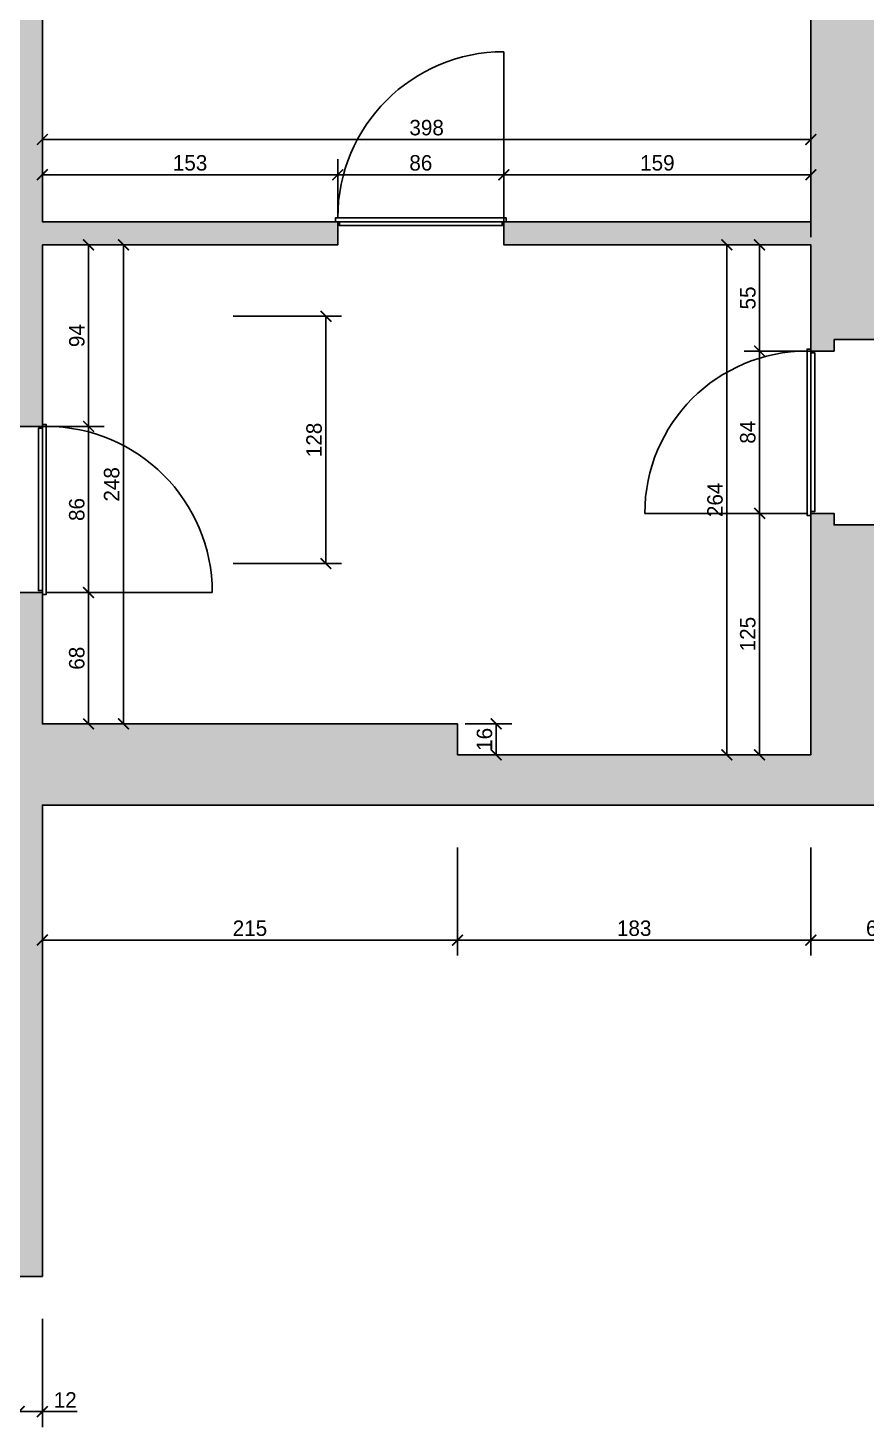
# Model space of a CAD drawing. Header units: centimetres. Extents: x -136 to 1817, y -1110 to 118.
# Drawn here: x 624 to 1058, y -1110 to -385 of the extents above; entities that cross this region are included whole.
import ezdxf

# ---------------------------------------------------------------- set-up
doc = ezdxf.new("R2010")
doc.units = ezdxf.units.CM
for name, color, linetype, true_color in [('dimensions', 7, 'Continuous', 0x000000), ('Türen$Blätter', 7, 'Continuous', 0x000000), ('Türen$Öffnung', 7, 'Continuous', 0x000000), ('WändeSchnitt', 7, 'Continuous', 0x000000)]:
    doc.layers.add(name, color=color, linetype=linetype, true_color=true_color)
doc.styles.add('Bahnschrift Regular', font='bahnschrift.ttf')
doc.dimstyles.new('Default', dxfattribs={"dimscale": 8, "dimtxt": 1, "dimasz": 0.7, "dimexe": 1, "dimexo": 0.5, "dimgap": 0.25, "dimtad": 1, "dimtoh": 1, "dimdec": 0, "dimzin": 1, "dimdsep": 46, "dimtxsty": 'Bahnschrift Regular', "dimblk": 'ARCHTICK', "dimcen": 0.5, "dimdle": 2.77556e-17, "dimazin": 1, "dimtfac": 1, "dimtdec": 4, "dimtix": 1, "dimtofl": 0, "dimtmove": 1, "dimatfit": 3, "dimfxl": 6, "dimfxlon": 1, "dimtolj": 1, "dimtzin": 1, "dimarcsym": 0})

# ---------------------------------------------------------------- blocks, each defined once
blk = doc.blocks.new('_ArchTick')
at = {"color": 0, "linetype": 'ByBlock', "const_width": 0.15}
blk.add_lwpolyline([(-0.5, -0.5), (0.5, 0.5)], dxfattribs=at)
blk = doc.blocks.new('*D13')
at = {"layer": 'Defpoints', "color": 0}
for p in [(496, -534.53), (777.85, -534.53), (496, -662.53)]:
    blk.add_point(p, dxfattribs=at)
at = {"layer": 'dimensions', "color": 0, "lineweight": -2}
for p, q in [((729.85, -534.53), (785.85, -534.53)), ((777.85, -662.53), (777.85, -534.53)), ((729.85, -662.53), (785.85, -662.53))]:
    blk.add_line(p, q, dxfattribs=at)
at = {"layer": 'dimensions', "color": 0, "lineweight": -2, "xscale": 5.600000000000001, "yscale": 5.600000000000001, "zscale": 5.600000000000001}
for p, rotation in [((777.85, -534.53), 90), ((777.85, -662.53), 270)]:
    blk.add_blockref('_ArchTick', p, dxfattribs=dict(at, rotation=rotation))
at = {"layer": 'dimensions', "color": 0, "insert": (771.76, -598.53), "char_height": 8, "attachment_point": 5, "rotation": 90, "style": 'Bahnschrift Regular'}
blk.add_mtext('\\A1;128', dxfattribs=at)
blk = doc.blocks.new('*D24')
at = {"layer": 'Defpoints', "color": 0}
for p in [(784, -461.22), (631, -485.53), (784, -485.53)]:
    blk.add_point(p, dxfattribs=at)
at = {"layer": 'dimensions', "color": 0, "lineweight": -2}
for p, q in [((631, -481.53), (631, -453.22)), ((784, -481.53), (784, -453.22)), ((631, -461.22), (784, -461.22))]:
    blk.add_line(p, q, dxfattribs=at)
at = {"layer": 'dimensions', "color": 0, "lineweight": -2, "xscale": 5.600000000000001, "yscale": 5.600000000000001, "zscale": 5.600000000000001, "rotation": 180}
blk.add_blockref('_ArchTick', (631, -461.22), dxfattribs=at)
at = {"layer": 'dimensions', "color": 0, "lineweight": -2, "xscale": 5.600000000000001, "yscale": 5.600000000000001, "zscale": 5.600000000000001}
blk.add_blockref('_ArchTick', (784, -461.22), dxfattribs=at)
at = {"layer": 'dimensions', "color": 0, "insert": (707.5, -455.13), "char_height": 8, "attachment_point": 5, "style": 'Bahnschrift Regular'}
blk.add_mtext('\\A1;153', dxfattribs=at)
blk = doc.blocks.new('*D25')
at = {"layer": 'Defpoints', "color": 0}
for p in [(870, -461.22), (784, -485.53), (870, -497.53)]:
    blk.add_point(p, dxfattribs=at)
at = {"layer": 'dimensions', "color": 0, "lineweight": -2}
for p, q in [((784, -481.53), (784, -453.22)), ((870, -493.53), (870, -453.22)), ((784, -461.22), (870, -461.22))]:
    blk.add_line(p, q, dxfattribs=at)
at = {"layer": 'dimensions', "color": 0, "lineweight": -2, "xscale": 5.600000000000001, "yscale": 5.600000000000001, "zscale": 5.600000000000001, "rotation": 180}
blk.add_blockref('_ArchTick', (784, -461.22), dxfattribs=at)
at = {"layer": 'dimensions', "color": 0, "lineweight": -2, "xscale": 5.600000000000001, "yscale": 5.600000000000001, "zscale": 5.600000000000001}
blk.add_blockref('_ArchTick', (870, -461.22), dxfattribs=at)
at = {"layer": 'dimensions', "color": 0, "insert": (827, -455.13), "char_height": 8, "attachment_point": 5, "style": 'Bahnschrift Regular'}
blk.add_mtext('\\A1;86', dxfattribs=at)
blk = doc.blocks.new('*D26')
at = {"layer": 'Defpoints', "color": 0}
for p in [(1029, -461.22), (870, -497.53), (1029, -497.53)]:
    blk.add_point(p, dxfattribs=at)
at = {"layer": 'dimensions', "color": 0, "lineweight": -2}
for p, q in [((870, -493.53), (870, -453.22)), ((1029, -493.53), (1029, -453.22)), ((870, -461.22), (1029, -461.22))]:
    blk.add_line(p, q, dxfattribs=at)
at = {"layer": 'dimensions', "color": 0, "lineweight": -2, "xscale": 5.600000000000001, "yscale": 5.600000000000001, "zscale": 5.600000000000001, "rotation": 180}
blk.add_blockref('_ArchTick', (870, -461.22), dxfattribs=at)
at = {"layer": 'dimensions', "color": 0, "lineweight": -2, "xscale": 5.600000000000001, "yscale": 5.600000000000001, "zscale": 5.600000000000001}
blk.add_blockref('_ArchTick', (1029, -461.22), dxfattribs=at)
at = {"layer": 'dimensions', "color": 0, "insert": (949.5, -455.13), "char_height": 8, "attachment_point": 5, "style": 'Bahnschrift Regular'}
blk.add_mtext('\\A1;159', dxfattribs=at)
blk = doc.blocks.new('*D27')
at = {"layer": 'Defpoints', "color": 0}
for p in [(631, -442.97), (631, -485.53), (1029, -485.53)]:
    blk.add_point(p, dxfattribs=at)
at = {"layer": 'dimensions', "color": 0, "lineweight": -2}
for p, q in [((631, -477.37), (631, -434.97)), ((1029, -477.37), (1029, -434.97)), ((1029, -442.97), (631, -442.97))]:
    blk.add_line(p, q, dxfattribs=at)
at = {"layer": 'dimensions', "color": 0, "lineweight": -2, "xscale": 5.600000000000001, "yscale": 5.600000000000001, "zscale": 5.600000000000001}
for p, rotation in [((631, -442.97), 180), ((1029, -442.97), 360)]:
    blk.add_blockref('_ArchTick', p, dxfattribs=dict(at, rotation=rotation))
at = {"layer": 'dimensions', "color": 0, "insert": (830, -436.89), "char_height": 8, "attachment_point": 5, "style": 'Bahnschrift Regular'}
blk.add_mtext('\\A1;398', dxfattribs=at)
blk = doc.blocks.new('*D28')
at = {"layer": 'Defpoints', "color": 0}
for p in [(631, -677.53), (654.94, -677.53), (631, -745.53)]:
    blk.add_point(p, dxfattribs=at)
at = {"layer": 'dimensions', "color": 0, "lineweight": -2}
for p, q in [((635, -677.53), (662.94, -677.53)), ((654.94, -745.53), (654.94, -677.53)), ((635, -745.53), (662.94, -745.53))]:
    blk.add_line(p, q, dxfattribs=at)
at = {"layer": 'dimensions', "color": 0, "lineweight": -2, "xscale": 5.600000000000001, "yscale": 5.600000000000001, "zscale": 5.600000000000001}
for p, rotation in [((654.94, -677.53), 90), ((654.94, -745.53), 270)]:
    blk.add_blockref('_ArchTick', p, dxfattribs=dict(at, rotation=rotation))
at = {"layer": 'dimensions', "color": 0, "insert": (648.86, -711.53), "char_height": 8, "attachment_point": 5, "rotation": 90, "style": 'Bahnschrift Regular'}
blk.add_mtext('\\A1;68', dxfattribs=at)
blk = doc.blocks.new('*D29')
at = {"layer": 'Defpoints', "color": 0}
for p in [(625, -591.53), (654.94, -591.53), (631, -677.53)]:
    blk.add_point(p, dxfattribs=at)
at = {"layer": 'dimensions', "color": 0, "lineweight": -2}
for p, q in [((629, -591.53), (662.94, -591.53)), ((654.94, -677.53), (654.94, -591.53)), ((635, -677.53), (662.94, -677.53))]:
    blk.add_line(p, q, dxfattribs=at)
at = {"layer": 'dimensions', "color": 0, "lineweight": -2, "xscale": 5.600000000000001, "yscale": 5.600000000000001, "zscale": 5.600000000000001}
for p, rotation in [((654.94, -591.53), 90), ((654.94, -677.53), 270)]:
    blk.add_blockref('_ArchTick', p, dxfattribs=dict(at, rotation=rotation))
at = {"layer": 'dimensions', "color": 0, "insert": (648.86, -634.53), "char_height": 8, "attachment_point": 5, "rotation": 90, "style": 'Bahnschrift Regular'}
blk.add_mtext('\\A1;86', dxfattribs=at)
blk = doc.blocks.new('*D30')
at = {"layer": 'Defpoints', "color": 0}
for p in [(631, -497.53), (654.94, -497.53), (625, -591.53)]:
    blk.add_point(p, dxfattribs=at)
at = {"layer": 'dimensions', "color": 0, "lineweight": -2}
for p, q in [((635, -497.53), (662.94, -497.53)), ((654.94, -591.53), (654.94, -497.53)), ((629, -591.53), (662.94, -591.53))]:
    blk.add_line(p, q, dxfattribs=at)
at = {"layer": 'dimensions', "color": 0, "lineweight": -2, "xscale": 5.600000000000001, "yscale": 5.600000000000001, "zscale": 5.600000000000001}
for p, rotation in [((654.94, -497.53), 90), ((654.94, -591.53), 270)]:
    blk.add_blockref('_ArchTick', p, dxfattribs=dict(at, rotation=rotation))
at = {"layer": 'dimensions', "color": 0, "insert": (648.9, -544.53), "char_height": 8, "attachment_point": 5, "rotation": 90, "style": 'Bahnschrift Regular'}
blk.add_mtext('\\A1;94', dxfattribs=at)
blk = doc.blocks.new('*D31')
at = {"layer": 'Defpoints', "color": 0}
for p in [(631, -497.53), (631, -745.53), (673, -745.53)]:
    blk.add_point(p, dxfattribs=at)
at = {"layer": 'dimensions', "color": 0, "lineweight": -2}
for p, q in [((641, -497.53), (681, -497.53)), ((673, -497.53), (673, -745.53)), ((641, -745.53), (681, -745.53))]:
    blk.add_line(p, q, dxfattribs=at)
at = {"layer": 'dimensions', "color": 0, "lineweight": -2, "xscale": 5.600000000000001, "yscale": 5.600000000000001, "zscale": 5.600000000000001}
for p, rotation in [((673, -497.53), 90), ((673, -745.53), 270)]:
    blk.add_blockref('_ArchTick', p, dxfattribs=dict(at, rotation=rotation))
at = {"layer": 'dimensions', "color": 0, "insert": (666.92, -621.53), "char_height": 8, "attachment_point": 5, "rotation": 90, "style": 'Bahnschrift Regular'}
blk.add_mtext('\\A1;248', dxfattribs=at)
blk = doc.blocks.new('*D32')
at = {"layer": 'Defpoints', "color": 0}
for p in [(1002.44, -636.53), (1026.04, -636.53), (1026.04, -761.53)]:
    blk.add_point(p, dxfattribs=at)
at = {"layer": 'dimensions', "color": 0, "lineweight": -2}
for p, q in [((1022.04, -636.53), (994.44, -636.53)), ((1002.44, -761.53), (1002.44, -636.53)), ((1022.04, -761.53), (994.44, -761.53))]:
    blk.add_line(p, q, dxfattribs=at)
at = {"layer": 'dimensions', "color": 0, "lineweight": -2, "xscale": 5.600000000000001, "yscale": 5.600000000000001, "zscale": 5.600000000000001}
for p, rotation in [((1002.44, -636.53), 90), ((1002.44, -761.53), 270)]:
    blk.add_blockref('_ArchTick', p, dxfattribs=dict(at, rotation=rotation))
at = {"layer": 'dimensions', "color": 0, "insert": (996.36, -699.03), "char_height": 8, "attachment_point": 5, "rotation": 90, "style": 'Bahnschrift Regular'}
blk.add_mtext('\\A1;125', dxfattribs=at)
blk = doc.blocks.new('*D33')
at = {"layer": 'Defpoints', "color": 0}
for p in [(1002.44, -552.53), (1038.04, -552.53), (1026.04, -636.53)]:
    blk.add_point(p, dxfattribs=at)
at = {"layer": 'dimensions', "color": 0, "lineweight": -2}
for p, q in [((1034.04, -552.53), (994.44, -552.53)), ((1002.44, -636.53), (1002.44, -552.53)), ((1022.04, -636.53), (994.44, -636.53))]:
    blk.add_line(p, q, dxfattribs=at)
at = {"layer": 'dimensions', "color": 0, "lineweight": -2, "xscale": 5.600000000000001, "yscale": 5.600000000000001, "zscale": 5.600000000000001}
for p, rotation in [((1002.44, -552.53), 90), ((1002.44, -636.53), 270)]:
    blk.add_blockref('_ArchTick', p, dxfattribs=dict(at, rotation=rotation))
at = {"layer": 'dimensions', "color": 0, "insert": (996.36, -594.53), "char_height": 8, "attachment_point": 5, "rotation": 90, "style": 'Bahnschrift Regular'}
blk.add_mtext('\\A1;84', dxfattribs=at)
blk = doc.blocks.new('*D34')
at = {"layer": 'Defpoints', "color": 0}
for p in [(1002.44, -497.53), (1026.04, -497.53), (1038.04, -552.53)]:
    blk.add_point(p, dxfattribs=at)
at = {"layer": 'dimensions', "color": 0, "lineweight": -2}
for p, q in [((1022.04, -497.53), (994.44, -497.53)), ((1002.44, -552.53), (1002.44, -497.53)), ((1034.04, -552.53), (994.44, -552.53))]:
    blk.add_line(p, q, dxfattribs=at)
at = {"layer": 'dimensions', "color": 0, "lineweight": -2, "xscale": 5.600000000000001, "yscale": 5.600000000000001, "zscale": 5.600000000000001}
for p, rotation in [((1002.44, -497.53), 90), ((1002.44, -552.53), 270)]:
    blk.add_blockref('_ArchTick', p, dxfattribs=dict(at, rotation=rotation))
at = {"layer": 'dimensions', "color": 0, "insert": (996.4, -525.03), "char_height": 8, "attachment_point": 5, "rotation": 90, "style": 'Bahnschrift Regular'}
blk.add_mtext('\\A1;55', dxfattribs=at)
blk = doc.blocks.new('*D36')
at = {"layer": 'Defpoints', "color": 0}
for p in [(985.47, -497.53), (1029, -497.53), (1029, -761.53)]:
    blk.add_point(p, dxfattribs=at)
at = {"layer": 'dimensions', "color": 0, "lineweight": -2}
for p, q in [((1019.87, -497.53), (977.47, -497.53)), ((985.47, -761.53), (985.47, -497.53)), ((1019.87, -761.53), (977.47, -761.53))]:
    blk.add_line(p, q, dxfattribs=at)
at = {"layer": 'dimensions', "color": 0, "lineweight": -2, "xscale": 5.600000000000001, "yscale": 5.600000000000001, "zscale": 5.600000000000001}
for p, rotation in [((985.47, -497.53), 90), ((985.47, -761.53), 270)]:
    blk.add_blockref('_ArchTick', p, dxfattribs=dict(at, rotation=rotation))
at = {"layer": 'dimensions', "color": 0, "insert": (979.39, -629.53), "char_height": 8, "attachment_point": 5, "rotation": 90, "style": 'Bahnschrift Regular'}
blk.add_mtext('\\A1;264', dxfattribs=at)
blk = doc.blocks.new('*D37')
at = {"layer": 'Defpoints', "color": 0}
for p in [(846, -745.53), (866.05, -745.53), (846, -761.53)]:
    blk.add_point(p, dxfattribs=at)
at = {"layer": 'dimensions', "color": 0, "lineweight": -2}
for p, q in [((850, -745.53), (874.05, -745.53)), ((866.05, -761.53), (866.05, -745.53)), ((850, -761.53), (874.05, -761.53))]:
    blk.add_line(p, q, dxfattribs=at)
at = {"layer": 'dimensions', "color": 0, "lineweight": -2, "xscale": 5.600000000000001, "yscale": 5.600000000000001, "zscale": 5.600000000000001}
for p, rotation in [((866.05, -745.53), 90), ((866.05, -761.53), 270)]:
    blk.add_blockref('_ArchTick', p, dxfattribs=dict(at, rotation=rotation))
at = {"layer": 'dimensions', "color": 0, "insert": (860.01, -753.53), "char_height": 8, "attachment_point": 5, "rotation": 90, "style": 'Bahnschrift Regular'}
blk.add_mtext('\\A1;16', dxfattribs=at)
blk = doc.blocks.new('*D59')
at = {"layer": 'Defpoints', "color": 0}
for p in [(1029, -761.53), (1098, -762.53), (1098, -857.44)]:
    blk.add_point(p, dxfattribs=at)
at = {"layer": 'dimensions', "color": 0, "lineweight": -2}
for p, q in [((1029, -809.44), (1029, -865.44)), ((1098, -809.44), (1098, -865.44)), ((1029, -857.44), (1098, -857.44))]:
    blk.add_line(p, q, dxfattribs=at)
at = {"layer": 'dimensions', "color": 0, "lineweight": -2, "xscale": 5.600000000000001, "yscale": 5.600000000000001, "zscale": 5.600000000000001, "rotation": 180}
blk.add_blockref('_ArchTick', (1029, -857.44), dxfattribs=at)
at = {"layer": 'dimensions', "color": 0, "lineweight": -2, "xscale": 5.600000000000001, "yscale": 5.600000000000001, "zscale": 5.600000000000001}
blk.add_blockref('_ArchTick', (1098, -857.44), dxfattribs=at)
at = {"layer": 'dimensions', "color": 0, "insert": (1063.5, -851.35), "char_height": 8, "attachment_point": 5, "style": 'Bahnschrift Regular'}
blk.add_mtext('\\A1;69', dxfattribs=at)
blk = doc.blocks.new('*D60')
at = {"layer": 'Defpoints', "color": 0}
for p in [(846, -745.53), (1029, -761.53), (1029, -857.44)]:
    blk.add_point(p, dxfattribs=at)
at = {"layer": 'dimensions', "color": 0, "lineweight": -2}
for p, q in [((846, -809.44), (846, -865.44)), ((1029, -809.44), (1029, -865.44)), ((846, -857.44), (1029, -857.44))]:
    blk.add_line(p, q, dxfattribs=at)
at = {"layer": 'dimensions', "color": 0, "lineweight": -2, "xscale": 5.600000000000001, "yscale": 5.600000000000001, "zscale": 5.600000000000001, "rotation": 180}
blk.add_blockref('_ArchTick', (846, -857.44), dxfattribs=at)
at = {"layer": 'dimensions', "color": 0, "lineweight": -2, "xscale": 5.600000000000001, "yscale": 5.600000000000001, "zscale": 5.600000000000001}
blk.add_blockref('_ArchTick', (1029, -857.44), dxfattribs=at)
at = {"layer": 'dimensions', "color": 0, "insert": (937.5, -851.35), "char_height": 8, "attachment_point": 5, "style": 'Bahnschrift Regular'}
blk.add_mtext('\\A1;183', dxfattribs=at)
blk = doc.blocks.new('*D61')
at = {"layer": 'Defpoints', "color": 0}
for p in [(631, -745.53), (846, -745.53), (846, -857.44)]:
    blk.add_point(p, dxfattribs=at)
at = {"layer": 'dimensions', "color": 0, "lineweight": -2}
for p, q in [((631, -809.44), (631, -865.44)), ((846, -809.44), (846, -865.44)), ((631, -857.44), (846, -857.44))]:
    blk.add_line(p, q, dxfattribs=at)
at = {"layer": 'dimensions', "color": 0, "lineweight": -2, "xscale": 5.600000000000001, "yscale": 5.600000000000001, "zscale": 5.600000000000001, "rotation": 180}
blk.add_blockref('_ArchTick', (631, -857.44), dxfattribs=at)
at = {"layer": 'dimensions', "color": 0, "lineweight": -2, "xscale": 5.600000000000001, "yscale": 5.600000000000001, "zscale": 5.600000000000001}
blk.add_blockref('_ArchTick', (846, -857.44), dxfattribs=at)
at = {"layer": 'dimensions', "color": 0, "insert": (738.5, -851.35), "char_height": 8, "attachment_point": 5, "style": 'Bahnschrift Regular'}
blk.add_mtext('\\A1;215', dxfattribs=at)
blk = doc.blocks.new('*D62')
at = {"layer": 'Defpoints', "color": 0}
for p in [(631, -787.53), (619, -805.53), (631, -1101.53)]:
    blk.add_point(p, dxfattribs=at)
at = {"layer": 'dimensions', "color": 0, "lineweight": -2}
for p, q in [((619, -1053.53), (619, -1109.53)), ((631, -1053.53), (631, -1109.53)), ((619, -1101.53), (631, -1101.53)), ((631, -1101.53), (649.07, -1101.53))]:
    blk.add_line(p, q, dxfattribs=at)
at = {"layer": 'dimensions', "color": 0, "lineweight": -2, "xscale": 5.600000000000001, "yscale": 5.600000000000001, "zscale": 5.600000000000001, "rotation": 180}
blk.add_blockref('_ArchTick', (619, -1101.53), dxfattribs=at)
at = {"layer": 'dimensions', "color": 0, "lineweight": -2, "xscale": 5.600000000000001, "yscale": 5.600000000000001, "zscale": 5.600000000000001}
blk.add_blockref('_ArchTick', (631, -1101.53), dxfattribs=at)
at = {"layer": 'dimensions', "color": 0, "insert": (642.83, -1095.49), "char_height": 8, "attachment_point": 5, "style": 'Bahnschrift Regular'}
blk.add_mtext('\\A1;12', dxfattribs=at)

msp = doc.modelspace()

# ---------------------------------------------------------------- hatches: boundary and pattern name
at = {"layer": 'WändeSchnitt'}
for points in [[(417.86, -647.28), (407.76, -640.8), (492, -509.5), (492, -479.5), (543, -479.5), (543, -516.5), (619, -516.5), (619, -18.5), (484, -18.5), (484, 0), (398, 0), (398, 15), (631, 15), (631, -485.53), (784, -485.53), (784, -497.53), (631, -497.53), (631, -591.53), (619, -591.53), (619, -534.53), (490.2, -534.53)], [(870, -485.53), (1029, -485.53), (1029, -39.5), (1004, -39.5), (1004, 15), (1437.38, 15), (1515.17, -22.34), (1506.84, -39.69), (1433, -4.25), (1136, -4.25), (1136, -108.25), (1092, -108.25), (1092, -341.25), (1274.81, -341.25), (1398.17, -266.96), (1404.36, -277.24), (1281, -351.53), (1092, -351.53), (1092, -485.53), (1130, -485.53), (1130, -519.53), (1098, -519.53), (1098, -546.53), (1041, -546.53), (1041, -552.53), (1029, -552.53), (1029, -497.53), (870, -497.53)], [(1041, -642.53), (1098, -642.53), (1098, -762.53), (1250.04, -779.63), (1448.04, -515.63), (1433.64, -504.83), (1456.44, -474.43), (1486.24, -496.78), (1212.68, -861.53), (1197.28, -849.98), (1231.29, -804.62), (1079.25, -787.53), (631, -787.53), (631, -1031.53), (473.86, -1031.53), (473.86, -1019.53), (480.86, -1019.53), (480.86, -1000.53), (530.86, -1000.53), (530.86, -1019.53), (599.86, -1019.53), (599.86, -912.53), (423.86, -912.53), (423.86, -900.53), (438.86, -900.53), (438.86, -894.53), (450.86, -894.53), (450.86, -900.53), (599.86, -900.53), (599.86, -817.53), (450.86, -817.53), (450.86, -821.53), (438.86, -821.53), (438.86, -805.53), (619, -805.53), (619, -677.53), (631, -677.53), (631, -745.53), (846, -745.53), (846, -761.53), (1029, -761.53), (1029, -642.53), (1029, -636.53), (1041, -636.53)]]:
    msp.add_hatch(color=256, dxfattribs=at).paths.add_polyline_path(points, flags=0)

# ---------------------------------------------------------------- linework, layer by layer
at = {"layer": 'Türen$Blätter'}
for points in [[(784.83, -485.53), (784.83, -487.53), (869.17, -487.53), (869.17, -485.53), (871.13, -485.53), (871.13, -483.53), (784.83, -483.53), (782.87, -483.53), (782.87, -485.53)], [(1029, -635.64), (1031, -635.64), (1031, -553.42), (1029, -553.42), (1029, -551.5), (1027, -551.5), (1027, -635.64), (1027, -637.56), (1029, -637.56)], [(631, -592.51), (629, -592.51), (629, -676.55), (631, -676.55), (631, -678.51), (633, -678.51), (633, -592.51), (633, -590.55), (631, -590.55)]]:
    msp.add_lwpolyline(points, close=True, dxfattribs=at)
for points in [[(784.83, -485.53), (869.17, -485.53)], [(1029, -635.64), (1029, -553.42)], [(631, -592.51), (631, -676.55)]]:
    msp.add_lwpolyline(points, dxfattribs=at)
at = {"layer": 'Türen$Öffnung'}
for points in [[(870, -397.53), (870, -483.53)], [(943, -636.53), (1027, -636.53)], [(719, -677.53), (633, -677.53)]]:
    msp.add_lwpolyline(points, dxfattribs=at)
at = {"layer": 'Türen$Öffnung', "extrusion": (0, 0, -1)}
for centre, start, end in [((-870, -483.53), 0, 90), ((-633, -677.53), 90, 180)]:
    msp.add_arc(centre, 86, start, end, dxfattribs=at)
at = {"layer": 'Türen$Öffnung'}
msp.add_arc((1027, -636.53), 84, 90, 180, dxfattribs=at)
at = {"layer": 'WändeSchnitt'}
msp.add_lwpolyline([(417.86, -647.28), (407.76, -640.8), (492, -509.5), (492, -479.5), (543, -479.5), (543, -516.5), (619, -516.5), (619, -18.5), (484, -18.5), (484, 0), (398, 0), (398, 15), (631, 15), (631, -485.53), (784, -485.53), (784, -497.53), (631, -497.53), (631, -591.53), (619, -591.53), (619, -534.53), (490.2, -534.53)], close=True, dxfattribs=at)
for points in [[(1098, -546.53), (1041, -546.53), (1041, -552.53), (1029, -552.53), (1029, -497.53), (870, -497.53), (870, -485.53), (1029, -485.53), (1029, -39.5), (1004, -39.5), (1004, 15), (1437.38, 15)], [(619, -677.53), (631, -677.53), (631, -745.53), (846, -745.53), (846, -761.53), (1029, -761.53), (1029, -642.53), (1029, -636.53), (1041, -636.53), (1041, -642.53), (1098, -642.53)], [(1079.25, -787.53), (631, -787.53), (631, -1031.53), (473.86, -1031.53)]]:
    msp.add_lwpolyline(points, dxfattribs=at)

# ---------------------------------------------------------------- dimensions: what is measured, and where the dimension line sits
at = {"layer": 'dimensions'}
for base, p1, p2, angle, override, picture, middle in [((631, -442.97), (1029, -485.53), (631, -485.53), 180, {"dimscale": 8, "dimtxt": 1, "dimasz": 0.7, "dimexe": 1, "dimexo": 0.5, "dimgap": 0.25, "dimtad": 1, "dimtih": 0, "dimtoh": 0, "dimdec": 0, "dimzin": 1, "dimtxsty": 'Bahnschrift Regular', "dimblk": 'ArchTick', "dimsah": 0, "dimcen": 0.5, "dimdle": 2.77556e-17, "dimadec": 2, "dimazin": 1, "dimtix": 0, "dimtmove": 0, "dimfxl": 4.3, "dimfxlon": 1, "dimtzin": 1}, '*D27', (830, -436.89)), ((654.94, -497.53), (625, -591.53), (631, -497.53), 90, {"dimscale": 8, "dimtxt": 1, "dimasz": 0.7, "dimexe": 1, "dimexo": 0.5, "dimgap": 0.25, "dimtad": 1, "dimtih": 0, "dimtoh": 0, "dimdec": 0, "dimzin": 1, "dimtxsty": 'Bahnschrift Regular', "dimblk": 'ArchTick', "dimsah": 0, "dimcen": 0.5, "dimdle": 2.77556e-17, "dimadec": 2, "dimazin": 1, "dimtix": 0, "dimtmove": 0, "dimfxl": 4, "dimfxlon": 1, "dimtzin": 1}, '*D30', (648.9, -544.53)), ((673, -745.53), (631, -497.53), (631, -745.53), 270, {"dimscale": 8, "dimtxt": 1, "dimasz": 0.7, "dimexe": 1, "dimexo": 0.5, "dimgap": 0.25, "dimtad": 1, "dimtih": 0, "dimtoh": 0, "dimdec": 0, "dimzin": 1, "dimtxsty": 'Bahnschrift Regular', "dimblk": 'ArchTick', "dimsah": 0, "dimcen": 0.5, "dimdle": 2.77556e-17, "dimadec": 2, "dimazin": 1, "dimtix": 0, "dimtmove": 0, "dimfxl": 4, "dimfxlon": 1, "dimtzin": 1}, '*D31', (666.92, -621.53)), ((985.47, -497.53), (1029, -761.53), (1029, -497.53), 90, {"dimscale": 8, "dimtxt": 1, "dimasz": 0.7, "dimexe": 1, "dimexo": 0.5, "dimgap": 0.25, "dimtad": 1, "dimtih": 0, "dimtoh": 0, "dimdec": 0, "dimzin": 1, "dimtxsty": 'Bahnschrift Regular', "dimblk": 'ArchTick', "dimsah": 0, "dimcen": 0.5, "dimdle": 2.77556e-17, "dimadec": 2, "dimazin": 1, "dimtix": 0, "dimtmove": 0, "dimfxl": 4.3, "dimfxlon": 1, "dimtzin": 1}, '*D36', (979.39, -629.53)), ((1002.44, -497.53), (1038.04, -552.53), (1026.04, -497.53), 90, {"dimscale": 8, "dimtxt": 1, "dimasz": 0.7, "dimexe": 1, "dimexo": 0.5, "dimgap": 0.25, "dimtad": 1, "dimtih": 0, "dimtoh": 0, "dimdec": 0, "dimzin": 1, "dimtxsty": 'Bahnschrift Regular', "dimblk": 'ArchTick', "dimsah": 0, "dimcen": 0.5, "dimdle": 2.77556e-17, "dimadec": 2, "dimazin": 1, "dimtix": 0, "dimtmove": 0, "dimfxl": 4.3, "dimfxlon": 1, "dimtzin": 1}, '*D34', (996.4, -525.03)), ((777.85, -534.53), (496, -662.53), (496, -534.53), 90, {"dimscale": 8, "dimtxt": 1, "dimasz": 0.7, "dimexe": 1, "dimexo": 0.5, "dimgap": 0.25, "dimtad": 1, "dimtih": 0, "dimtoh": 0, "dimdec": 0, "dimzin": 1, "dimtxsty": 'Bahnschrift Regular', "dimblk": 'ArchTick', "dimsah": 0, "dimcen": 0.5, "dimdle": 2.77556e-17, "dimadec": 2, "dimazin": 1, "dimtix": 0, "dimtmove": 0, "dimfxl": 6, "dimfxlon": 1, "dimtzin": 1}, '*D13', (771.76, -598.53)), ((1002.44, -552.53), (1026.04, -636.53), (1038.04, -552.53), 90, {"dimscale": 8, "dimtxt": 1, "dimasz": 0.7, "dimexe": 1, "dimexo": 0.5, "dimgap": 0.25, "dimtad": 1, "dimtih": 0, "dimtoh": 0, "dimdec": 0, "dimzin": 1, "dimtxsty": 'Bahnschrift Regular', "dimblk": 'ArchTick', "dimsah": 0, "dimcen": 0.5, "dimdle": 2.77556e-17, "dimadec": 2, "dimazin": 1, "dimtix": 0, "dimtmove": 0, "dimfxl": 4.3, "dimfxlon": 1, "dimtzin": 1}, '*D33', (996.36, -594.53)), ((654.94, -591.53), (631, -677.53), (625, -591.53), 90, {"dimscale": 8, "dimtxt": 1, "dimasz": 0.7, "dimexe": 1, "dimexo": 0.5, "dimgap": 0.25, "dimtad": 1, "dimtih": 0, "dimtoh": 0, "dimdec": 0, "dimzin": 1, "dimtxsty": 'Bahnschrift Regular', "dimblk": 'ArchTick', "dimsah": 0, "dimcen": 0.5, "dimdle": 2.77556e-17, "dimadec": 2, "dimazin": 1, "dimtix": 0, "dimtmove": 0, "dimfxl": 4, "dimfxlon": 1, "dimtzin": 1}, '*D29', (648.86, -634.53)), ((1002.44, -636.53), (1026.04, -761.53), (1026.04, -636.53), 90, {"dimscale": 8, "dimtxt": 1, "dimasz": 0.7, "dimexe": 1, "dimexo": 0.5, "dimgap": 0.25, "dimtad": 1, "dimtih": 0, "dimtoh": 0, "dimdec": 0, "dimzin": 1, "dimtxsty": 'Bahnschrift Regular', "dimblk": 'ArchTick', "dimsah": 0, "dimcen": 0.5, "dimdle": 2.77556e-17, "dimadec": 2, "dimazin": 1, "dimtix": 0, "dimtmove": 0, "dimfxl": 4.3, "dimfxlon": 1, "dimtzin": 1}, '*D32', (996.36, -699.03)), ((654.94, -677.53), (631, -745.53), (631, -677.53), 90, {"dimscale": 8, "dimtxt": 1, "dimasz": 0.7, "dimexe": 1, "dimexo": 0.5, "dimgap": 0.25, "dimtad": 1, "dimtih": 0, "dimtoh": 0, "dimdec": 0, "dimzin": 1, "dimtxsty": 'Bahnschrift Regular', "dimblk": 'ArchTick', "dimsah": 0, "dimcen": 0.5, "dimdle": 2.77556e-17, "dimadec": 2, "dimazin": 1, "dimtix": 0, "dimtmove": 0, "dimfxl": 4, "dimfxlon": 1, "dimtzin": 1}, '*D28', (648.86, -711.53)), ((866.05, -745.53), (846, -761.53), (846, -745.53), 90, {"dimscale": 8, "dimtxt": 1, "dimasz": 0.7, "dimexe": 1, "dimexo": 0.5, "dimgap": 0.25, "dimtad": 1, "dimtih": 0, "dimtoh": 0, "dimdec": 0, "dimzin": 1, "dimtxsty": 'Bahnschrift Regular', "dimblk": 'ArchTick', "dimsah": 0, "dimcen": 0.5, "dimdle": 2.77556e-17, "dimadec": 2, "dimazin": 1, "dimtix": 0, "dimtmove": 0, "dimfxl": 6, "dimfxlon": 1, "dimtzin": 1}, '*D37', (860.01, -753.53))]:
    dim = msp.add_linear_dim(base=base, p1=p1, p2=p2, angle=angle, dimstyle='Default', override=override, dxfattribs=at)
    dim.commit()
    dim.dimension.update_dxf_attribs({"geometry": picture, "text_midpoint": middle})
for base, p1, p2, override, picture, middle in [((784, -461.22), (631, -485.53), (784, -485.53), {"dimscale": 8, "dimtxt": 1, "dimasz": 0.7, "dimexe": 1, "dimexo": 0.5, "dimgap": 0.25, "dimtad": 1, "dimtih": 0, "dimtoh": 0, "dimdec": 0, "dimzin": 1, "dimtxsty": 'Bahnschrift Regular', "dimblk": 'ArchTick', "dimsah": 0, "dimcen": 0.5, "dimdle": 2.77556e-17, "dimadec": 2, "dimazin": 1, "dimtix": 0, "dimtmove": 0, "dimfxl": 4.3, "dimfxlon": 1, "dimtzin": 1}, '*D24', (707.5, -455.13)), ((870, -461.22), (784, -485.53), (870, -497.53), {"dimscale": 8, "dimtxt": 1, "dimasz": 0.7, "dimexe": 1, "dimexo": 0.5, "dimgap": 0.25, "dimtad": 1, "dimtih": 0, "dimtoh": 0, "dimdec": 0, "dimzin": 1, "dimtxsty": 'Bahnschrift Regular', "dimblk": 'ArchTick', "dimsah": 0, "dimcen": 0.5, "dimdle": 2.77556e-17, "dimadec": 2, "dimazin": 1, "dimtix": 0, "dimtmove": 0, "dimfxl": 4.3, "dimfxlon": 1, "dimtzin": 1}, '*D25', (827, -455.13)), ((1029, -461.22), (870, -497.53), (1029, -497.53), {"dimscale": 8, "dimtxt": 1, "dimasz": 0.7, "dimexe": 1, "dimexo": 0.5, "dimgap": 0.25, "dimtad": 1, "dimtih": 0, "dimtoh": 0, "dimdec": 0, "dimzin": 1, "dimtxsty": 'Bahnschrift Regular', "dimblk": 'ArchTick', "dimsah": 0, "dimcen": 0.5, "dimdle": 2.77556e-17, "dimadec": 2, "dimazin": 1, "dimtix": 0, "dimtmove": 0, "dimfxl": 4.3, "dimfxlon": 1, "dimtzin": 1}, '*D26', (949.5, -455.13)), ((846, -857.44), (631, -745.53), (846, -745.53), {"dimscale": 8, "dimtxt": 1, "dimasz": 0.7, "dimexe": 1, "dimexo": 0.5, "dimgap": 0.25, "dimtad": 1, "dimtih": 0, "dimtoh": 0, "dimdec": 0, "dimzin": 1, "dimtxsty": 'Bahnschrift Regular', "dimblk": 'ArchTick', "dimsah": 0, "dimcen": 0.5, "dimdle": 2.77556e-17, "dimadec": 2, "dimazin": 1, "dimtix": 0, "dimtmove": 0, "dimfxl": 6, "dimfxlon": 1, "dimtzin": 1}, '*D61', (738.5, -851.35)), ((1029, -857.44), (846, -745.53), (1029, -761.53), {"dimscale": 8, "dimtxt": 1, "dimasz": 0.7, "dimexe": 1, "dimexo": 0.5, "dimgap": 0.25, "dimtad": 1, "dimtih": 0, "dimtoh": 0, "dimdec": 0, "dimzin": 1, "dimtxsty": 'Bahnschrift Regular', "dimblk": 'ArchTick', "dimsah": 0, "dimcen": 0.5, "dimdle": 2.77556e-17, "dimadec": 2, "dimazin": 1, "dimtix": 0, "dimtmove": 0, "dimfxl": 6, "dimfxlon": 1, "dimtzin": 1}, '*D60', (937.5, -851.35)), ((1098, -857.44), (1029, -761.53), (1098, -762.53), {"dimscale": 8, "dimtxt": 1, "dimasz": 0.7, "dimexe": 1, "dimexo": 0.5, "dimgap": 0.25, "dimtad": 1, "dimtih": 0, "dimtoh": 0, "dimdec": 0, "dimzin": 1, "dimtxsty": 'Bahnschrift Regular', "dimblk": 'ArchTick', "dimsah": 0, "dimcen": 0.5, "dimdle": 2.77556e-17, "dimadec": 2, "dimazin": 1, "dimtix": 0, "dimtmove": 0, "dimfxl": 6, "dimfxlon": 1, "dimtzin": 1}, '*D59', (1063.5, -851.35)), ((631, -1101.53), (619, -805.53), (631, -787.53), {"dimscale": 8, "dimtxt": 1, "dimasz": 0.7, "dimexe": 1, "dimexo": 0.5, "dimgap": 0.25, "dimtad": 1, "dimtih": 0, "dimtoh": 0, "dimdec": 0, "dimzin": 1, "dimtxsty": 'Bahnschrift Regular', "dimblk": 'ArchTick', "dimsah": 0, "dimcen": 0.5, "dimdle": 2.77556e-17, "dimadec": 2, "dimazin": 1, "dimtix": 0, "dimtmove": 0, "dimfxl": 6, "dimfxlon": 1, "dimtzin": 1}, '*D62', (642.83, -1095.49))]:
    dim = msp.add_linear_dim(base=base, p1=p1, p2=p2, dimstyle='Default', override=override, dxfattribs=at)
    dim.commit()
    dim.dimension.update_dxf_attribs({"geometry": picture, "text_midpoint": middle})

doc.saveas('drawing.dxf')
